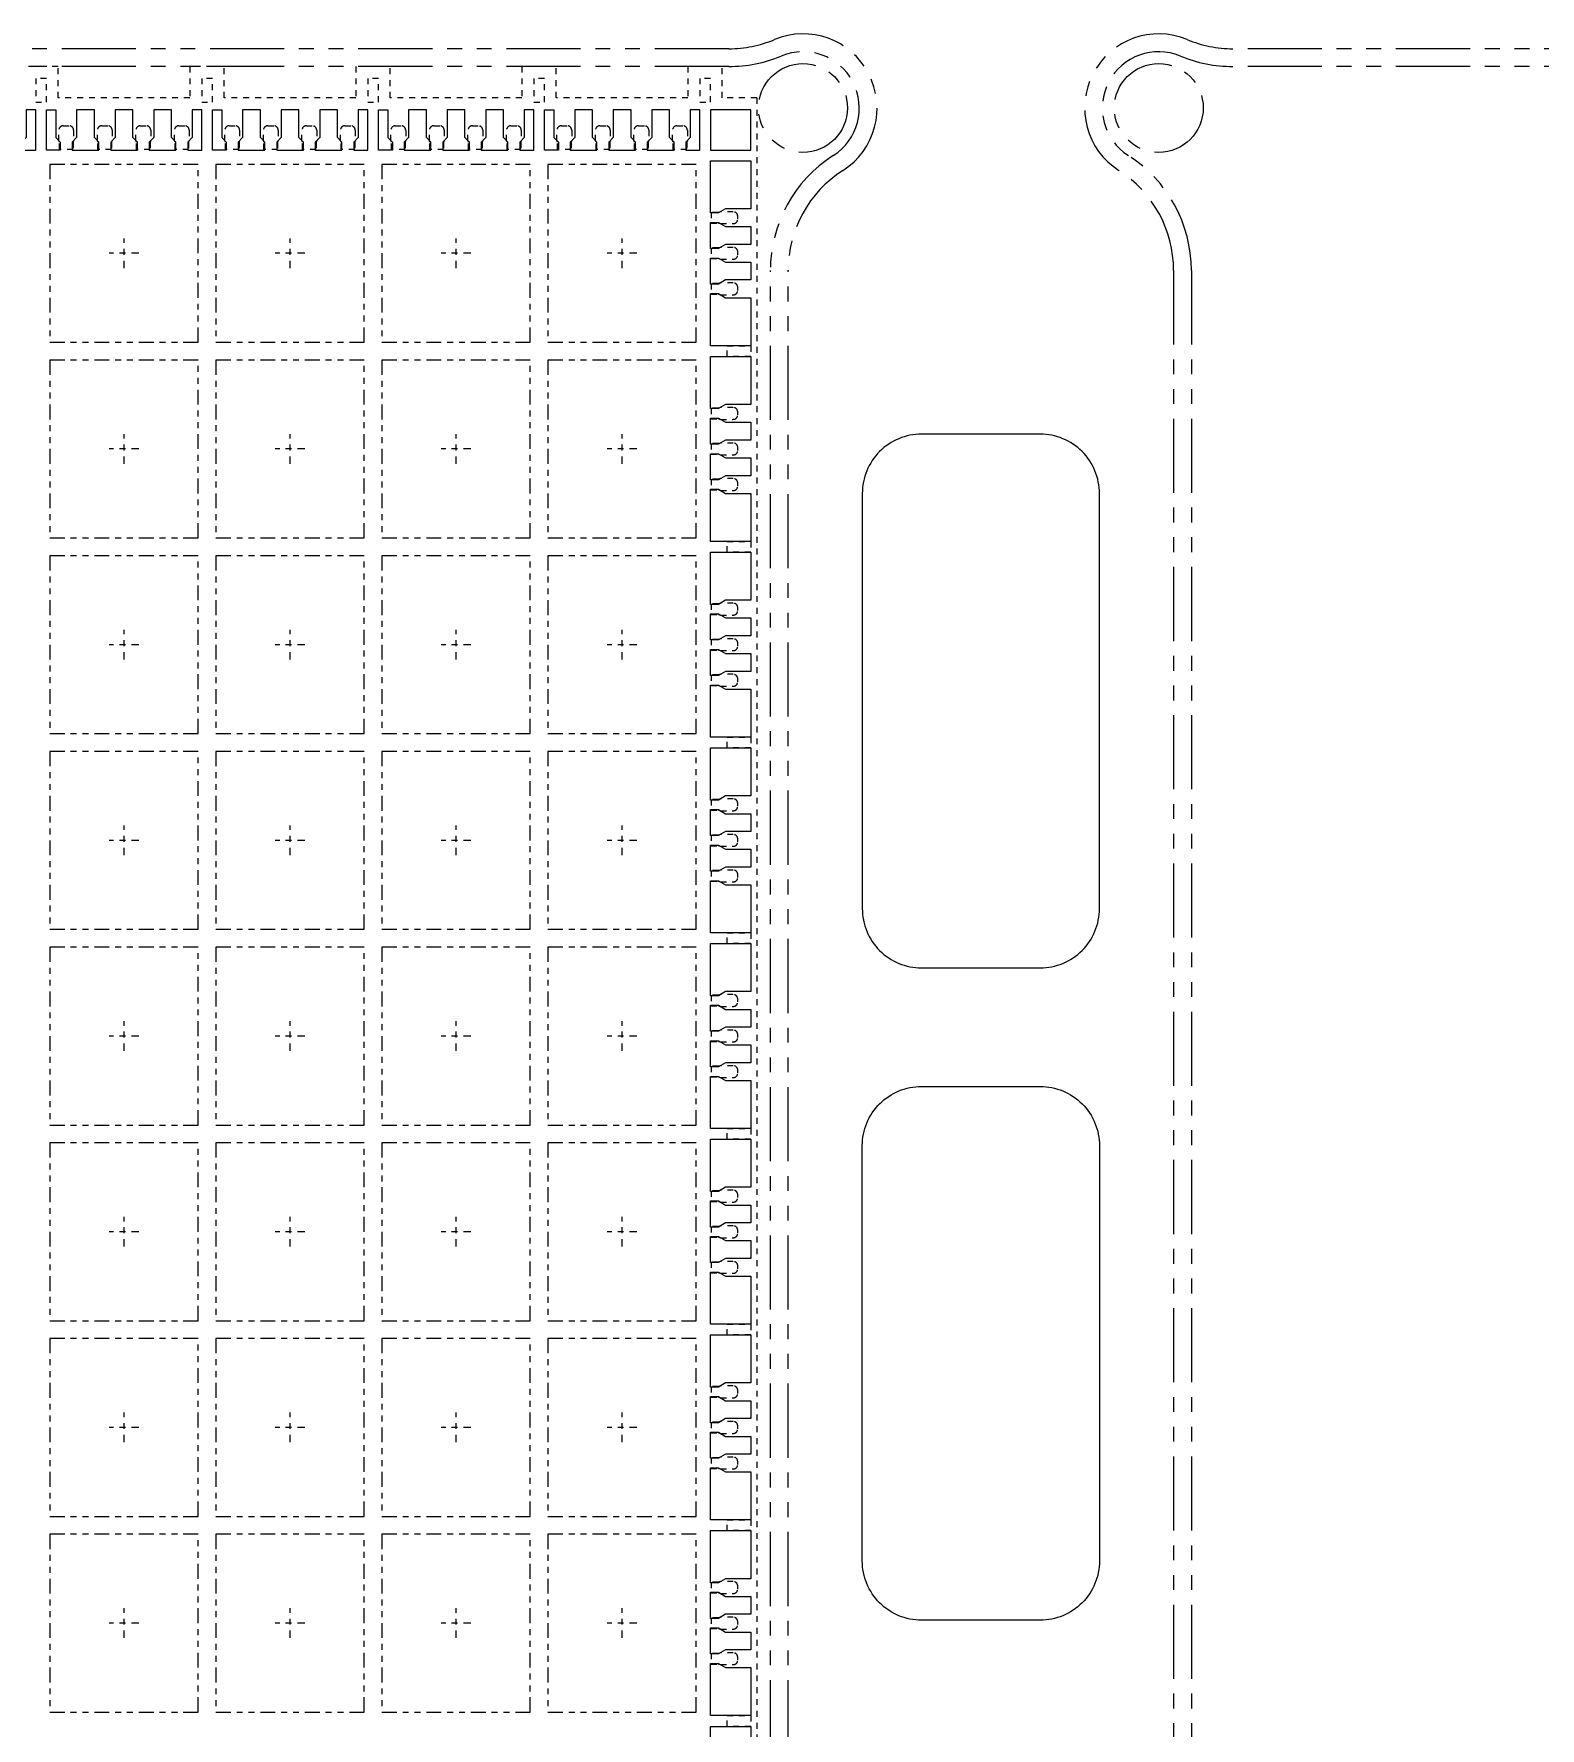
# Model space of a CAD drawing. Extents: x -335 to -11, y -372 to -1.
# Drawn here: x -248.51 to -223.1, y -103.14 to -74.57 of the extents above; entities that cross this region are included whole.
import ezdxf

# ---------------------------------------------------------------- set-up
doc = ezdxf.new("R2010")
doc.units = 0
doc.header["$MEASUREMENT"] = 0
for name, pattern in [('CENTERX2', [4, 2.5, -0.5, 0.5, -0.5]), ('HIDDEN', [0.375, 0.25, -0.125]), ('PHANTOM', [2.5, 1.25, -0.25, 0.25, -0.25, 0.25, -0.25])]:
    doc.linetypes.add(name, pattern=pattern)
doc.layers.add('1', color=7, linetype='CONTINUOUS')
doc.layers.add('1D', color=4, linetype='CONTINUOUS')

msp = doc.modelspace()

# ---------------------------------------------------------------- linework, layer by layer
at = {"layer": '1'}
for points in [[(-248.636, -75.85), (-248.636, -76.32), (-248.711, -76.395), (-248.711, -76.53), (-248.476, -76.53), (-248.476, -75.85)], [(-248.061, -76.53), (-248.296, -76.53), (-248.296, -75.85), (-248.136, -75.85), (-248.136, -76.32), (-248.061, -76.395)], [(-247.486, -75.85), (-247.786, -75.85), (-247.786, -76.32), (-247.861, -76.395), (-247.861, -76.53), (-247.411, -76.53), (-247.411, -76.395), (-247.486, -76.32)], [(-246.836, -75.85), (-247.136, -75.85), (-247.136, -76.32), (-247.211, -76.395), (-247.211, -76.53), (-246.761, -76.53), (-246.761, -76.395), (-246.836, -76.32)], [(-246.561, -76.395), (-246.561, -76.53), (-246.111, -76.53), (-246.111, -76.395), (-246.186, -76.32), (-246.186, -75.85), (-246.486, -75.85), (-246.486, -76.32)], [(-245.836, -75.85), (-245.836, -76.32), (-245.911, -76.395), (-245.911, -76.53), (-245.676, -76.53), (-245.676, -75.85)], [(-245.261, -76.53), (-245.496, -76.53), (-245.496, -75.85), (-245.336, -75.85), (-245.336, -76.32), (-245.261, -76.395)], [(-244.686, -75.85), (-244.986, -75.85), (-244.986, -76.32), (-245.061, -76.395), (-245.061, -76.53), (-244.611, -76.53), (-244.611, -76.395), (-244.686, -76.32)], [(-244.036, -75.85), (-244.336, -75.85), (-244.336, -76.32), (-244.411, -76.395), (-244.411, -76.53), (-243.961, -76.53), (-243.961, -76.395), (-244.036, -76.32)], [(-243.761, -76.395), (-243.761, -76.53), (-243.311, -76.53), (-243.311, -76.395), (-243.386, -76.32), (-243.386, -75.85), (-243.686, -75.85), (-243.686, -76.32)], [(-243.036, -75.85), (-243.036, -76.32), (-243.111, -76.395), (-243.111, -76.53), (-242.876, -76.53), (-242.876, -75.85)], [(-242.461, -76.53), (-242.696, -76.53), (-242.696, -75.85), (-242.536, -75.85), (-242.536, -76.32), (-242.461, -76.395)], [(-241.886, -75.85), (-242.186, -75.85), (-242.186, -76.32), (-242.261, -76.395), (-242.261, -76.53), (-241.811, -76.53), (-241.811, -76.395), (-241.886, -76.32)], [(-241.236, -75.85), (-241.536, -75.85), (-241.536, -76.32), (-241.611, -76.395), (-241.611, -76.53), (-241.161, -76.53), (-241.161, -76.395), (-241.236, -76.32)], [(-240.961, -76.395), (-240.961, -76.53), (-240.511, -76.53), (-240.511, -76.395), (-240.586, -76.32), (-240.586, -75.85), (-240.886, -75.85), (-240.886, -76.32)], [(-240.236, -75.85), (-240.236, -76.32), (-240.311, -76.395), (-240.311, -76.53), (-240.076, -76.53), (-240.076, -75.85)], [(-239.661, -76.53), (-239.896, -76.53), (-239.896, -75.85), (-239.736, -75.85), (-239.736, -76.32), (-239.661, -76.395)], [(-239.086, -75.85), (-239.386, -75.85), (-239.386, -76.32), (-239.461, -76.395), (-239.461, -76.53), (-239.011, -76.53), (-239.011, -76.395), (-239.086, -76.32)], [(-238.436, -75.85), (-238.736, -75.85), (-238.736, -76.32), (-238.811, -76.395), (-238.811, -76.53), (-238.361, -76.53), (-238.361, -76.395), (-238.436, -76.32)], [(-238.161, -76.395), (-238.161, -76.53), (-237.711, -76.53), (-237.711, -76.395), (-237.786, -76.32), (-237.786, -75.85), (-238.086, -75.85), (-238.086, -76.32)], [(-237.436, -75.85), (-237.436, -76.32), (-237.511, -76.395), (-237.511, -76.53), (-237.276, -76.53), (-237.276, -75.85)], [(-236.844, -77.52), (-236.961, -77.59), (-237.096, -77.59), (-237.096, -76.71), (-236.416, -76.71), (-236.416, -77.52)], [(-236.844, -78.72), (-236.961, -78.79), (-237.096, -78.79), (-237.096, -78.35), (-236.961, -78.35), (-236.844, -78.42), (-236.416, -78.42), (-236.416, -78.72)], [(-237.096, -79.83), (-237.096, -78.95), (-236.961, -78.95), (-236.844, -79.02), (-236.416, -79.02), (-236.416, -79.83)], [(-236.844, -80.82), (-236.961, -80.89), (-237.096, -80.89), (-237.096, -80.01), (-236.416, -80.01), (-236.416, -80.82)], [(-236.844, -82.02), (-236.961, -82.09), (-237.096, -82.09), (-237.096, -81.65), (-236.961, -81.65), (-236.844, -81.72), (-236.416, -81.72), (-236.416, -82.02)], [(-237.096, -83.13), (-237.096, -82.25), (-236.961, -82.25), (-236.844, -82.32), (-236.416, -82.32), (-236.416, -83.13)], [(-236.844, -84.12), (-236.961, -84.19), (-237.096, -84.19), (-237.096, -83.31), (-236.416, -83.31), (-236.416, -84.12)], [(-236.844, -85.32), (-236.961, -85.39), (-237.096, -85.39), (-237.096, -84.95), (-236.961, -84.95), (-236.844, -85.02), (-236.416, -85.02), (-236.416, -85.32)], [(-237.096, -86.43), (-237.096, -85.55), (-236.961, -85.55), (-236.844, -85.62), (-236.416, -85.62), (-236.416, -86.43)], [(-236.844, -87.42), (-236.961, -87.49), (-237.096, -87.49), (-237.096, -86.61), (-236.416, -86.61), (-236.416, -87.42)], [(-236.844, -88.62), (-236.961, -88.69), (-237.096, -88.69), (-237.096, -88.25), (-236.961, -88.25), (-236.844, -88.32), (-236.416, -88.32), (-236.416, -88.62)], [(-237.096, -89.73), (-237.096, -88.85), (-236.961, -88.85), (-236.844, -88.92), (-236.416, -88.92), (-236.416, -89.73)], [(-236.844, -90.72), (-236.961, -90.79), (-237.096, -90.79), (-237.096, -89.91), (-236.416, -89.91), (-236.416, -90.72)], [(-236.844, -91.92), (-236.961, -91.99), (-237.096, -91.99), (-237.096, -91.55), (-236.961, -91.55), (-236.844, -91.62), (-236.416, -91.62), (-236.416, -91.92)], [(-237.096, -93.03), (-237.096, -92.15), (-236.961, -92.15), (-236.844, -92.22), (-236.416, -92.22), (-236.416, -93.03)], [(-236.844, -94.02), (-236.961, -94.09), (-237.096, -94.09), (-237.096, -93.21), (-236.416, -93.21), (-236.416, -94.02)], [(-236.844, -95.22), (-236.961, -95.29), (-237.096, -95.29), (-237.096, -94.85), (-236.961, -94.85), (-236.844, -94.92), (-236.416, -94.92), (-236.416, -95.22)], [(-237.096, -96.33), (-237.096, -95.45), (-236.961, -95.45), (-236.844, -95.52), (-236.416, -95.52), (-236.416, -96.33)], [(-236.844, -97.32), (-236.961, -97.39), (-237.096, -97.39), (-237.096, -96.51), (-236.416, -96.51), (-236.416, -97.32)], [(-236.844, -98.52), (-236.961, -98.59), (-237.096, -98.59), (-237.096, -98.15), (-236.961, -98.15), (-236.844, -98.22), (-236.416, -98.22), (-236.416, -98.52)], [(-237.096, -99.63), (-237.096, -98.75), (-236.961, -98.75), (-236.844, -98.82), (-236.416, -98.82), (-236.416, -99.63)], [(-236.844, -100.62), (-236.961, -100.69), (-237.096, -100.69), (-237.096, -99.81), (-236.416, -99.81), (-236.416, -100.62)], [(-236.844, -101.82), (-236.961, -101.89), (-237.096, -101.89), (-237.096, -101.45), (-236.961, -101.45), (-236.844, -101.52), (-236.416, -101.52), (-236.416, -101.82)], [(-237.096, -102.93), (-237.096, -102.05), (-236.961, -102.05), (-236.844, -102.12), (-236.416, -102.12), (-236.416, -102.93)], [(-236.844, -103.92), (-236.961, -103.99), (-237.096, -103.99), (-237.096, -103.11), (-236.416, -103.11), (-236.416, -103.92)]]:
    msp.add_lwpolyline(points, close=True, dxfattribs=at)
at = {"layer": '1', "linetype": 'ByBlock'}
msp.add_lwpolyline([(-236.416, -76.53), (-236.416, -75.85), (-237.096, -75.85), (-237.096, -76.53)], close=True, dxfattribs=at)
at = {"layer": '1'}
for points in [[(-237.096, -77.75), (-236.961, -77.75), (-236.844, -77.82), (-236.416, -77.82), (-236.416, -78.12), (-236.844, -78.12), (-236.961, -78.19), (-237.096, -78.19), (-237.096, -77.75)], [(-237.096, -81.05), (-236.961, -81.05), (-236.844, -81.12), (-236.416, -81.12), (-236.416, -81.42), (-236.844, -81.42), (-236.961, -81.49), (-237.096, -81.49), (-237.096, -81.05)], [(-237.096, -84.35), (-236.961, -84.35), (-236.844, -84.42), (-236.416, -84.42), (-236.416, -84.72), (-236.844, -84.72), (-236.961, -84.79), (-237.096, -84.79), (-237.096, -84.35)], [(-237.096, -87.65), (-236.961, -87.65), (-236.844, -87.72), (-236.416, -87.72), (-236.416, -88.02), (-236.844, -88.02), (-236.961, -88.09), (-237.096, -88.09), (-237.096, -87.65)], [(-237.096, -90.95), (-236.961, -90.95), (-236.844, -91.02), (-236.416, -91.02), (-236.416, -91.32), (-236.844, -91.32), (-236.961, -91.39), (-237.096, -91.39), (-237.096, -90.95)], [(-237.096, -94.25), (-236.961, -94.25), (-236.844, -94.32), (-236.416, -94.32), (-236.416, -94.62), (-236.844, -94.62), (-236.961, -94.69), (-237.096, -94.69), (-237.096, -94.25)], [(-237.096, -97.55), (-236.961, -97.55), (-236.844, -97.62), (-236.416, -97.62), (-236.416, -97.92), (-236.844, -97.92), (-236.961, -97.99), (-237.096, -97.99), (-237.096, -97.55)], [(-237.096, -100.85), (-236.961, -100.85), (-236.844, -100.92), (-236.416, -100.92), (-236.416, -101.22), (-236.844, -101.22), (-236.961, -101.29), (-237.096, -101.29), (-237.096, -100.85)]]:
    msp.add_lwpolyline(points, dxfattribs=at)
for points in [[(-231.536, -90.32, 0.414214), (-230.536, -89.32), (-230.536, -82.32, 0.414214), (-231.536, -81.32), (-233.536, -81.32, 0.414214), (-234.536, -82.32), (-234.536, -89.32, 0.414214), (-233.536, -90.32)], [(-230.536, -100.32, -0.414214), (-231.536, -101.32), (-233.536, -101.32, -0.414214), (-234.536, -100.32), (-234.536, -93.32, -0.414214), (-233.536, -92.32), (-231.536, -92.32, -0.414214), (-230.536, -93.32)]]:
    msp.add_lwpolyline(points, format="xyb", close=True, dxfattribs=at)
at = {"layer": '1D', "linetype": 'HIDDEN', "ltscale": 0.2}
for p, q in [((-245.876, -75.65), (-248.096, -75.65)), ((-243.076, -75.65), (-245.296, -75.65)), ((-240.276, -75.65), (-242.496, -75.65)), ((-237.476, -75.65), (-239.696, -75.65)), ((-236.316, -75.65), (-236.896, -75.65)), ((-236.316, -75.65), (-236.316, -136.99))]:
    msp.add_line(p, q, dxfattribs=at)
at = {"layer": '1D', "color": 2, "linetype": 'PHANTOM'}
for points in [[(-236.786, -74.82), (-290.786, -74.82, -0.09902), (-291.555, -74.666, 0.916659), (-292.709, -76.873, -0.255924), (-291.786, -78.559), (-291.786, -103.581, -0.255924), (-292.709, -105.267, 0.547723), (-292.709, -107.373, -0.255924), (-291.786, -109.059), (-291.786, -134.081, -0.255924), (-292.709, -135.767, 0.916659), (-291.555, -137.974, -0.09902), (-290.786, -137.82), (-236.786, -137.82, -0.09902), (-236.017, -137.974, 0.916659), (-234.863, -135.767, -0.255924), (-235.786, -134.081), (-235.786, -109.059, -0.255924), (-234.863, -107.373, 0.547723), (-234.863, -105.267, -0.255924), (-235.786, -103.581), (-235.786, -78.559, -0.255924), (-234.863, -76.873, 0.916659), (-236.017, -74.666, -0.09902)], [(-174.286, -74.82), (-228.286, -74.82, -0.09902), (-229.055, -74.666, 0.916659), (-230.209, -76.873, -0.255924), (-229.286, -78.559), (-229.286, -103.581, -0.255924), (-230.209, -105.267, 0.547723), (-230.209, -107.373, -0.255924), (-229.286, -109.059), (-229.286, -134.081, -0.255924), (-230.209, -135.767, 0.916659), (-229.055, -137.974, -0.09902), (-228.286, -137.82), (-174.286, -137.82, -0.09902), (-173.517, -137.974, 0.916659), (-172.363, -135.767, -0.255924), (-173.286, -134.081), (-173.286, -109.059, -0.255924), (-172.363, -107.373, 0.547723), (-172.363, -105.267, -0.255924), (-173.286, -103.581), (-173.286, -78.559, -0.255924), (-172.363, -76.873, 0.916659), (-173.517, -74.666, -0.09902)], [(-236.786, -75.12), (-290.786, -75.12, -0.09902), (-291.671, -74.943, 0.916659), (-292.548, -76.621, -0.255924), (-291.486, -78.559), (-291.486, -103.581, -0.255924), (-292.548, -105.52, 0.547723), (-292.548, -107.121, -0.255924), (-291.486, -109.059), (-291.486, -134.081, -0.255924), (-292.548, -136.02, 0.916659), (-291.671, -137.697, -0.09902), (-290.786, -137.52), (-236.786, -137.52, -0.09902), (-235.902, -137.697, 0.916659), (-235.025, -136.02, -0.255924), (-236.086, -134.081), (-236.086, -109.059, -0.255924), (-235.025, -107.121, 0.547723), (-235.025, -105.52, -0.255924), (-236.086, -103.581), (-236.086, -78.559, -0.255924), (-235.025, -76.621, 0.916659), (-235.902, -74.943, -0.09902)], [(-174.286, -75.12), (-228.286, -75.12, -0.09902), (-229.171, -74.943, 0.916659), (-230.048, -76.621, -0.255924), (-228.986, -78.559), (-228.986, -103.581, -0.255924), (-230.048, -105.52, 0.547723), (-230.048, -107.121, -0.255924), (-228.986, -109.059), (-228.986, -134.081, -0.255924), (-230.048, -136.02, 0.916659), (-229.171, -137.697, -0.09902), (-228.286, -137.52), (-174.286, -137.52, -0.09902), (-173.402, -137.697, 0.916659), (-172.525, -136.02, -0.255924), (-173.586, -134.081), (-173.586, -109.059, -0.255924), (-172.525, -107.121, 0.547723), (-172.525, -105.52, -0.255924), (-173.586, -103.581), (-173.586, -78.559, -0.255924), (-172.525, -76.621, 0.916659), (-173.402, -74.943, -0.09902)]]:
    msp.add_lwpolyline(points, format="xyb", close=True, dxfattribs=at)
at = {"layer": '1D', "linetype": 'HIDDEN', "ltscale": 0.2}
for points in [[(-248.096, -75.65), (-248.096, -75.12), (-248.676, -75.12), (-248.676, -75.65)], [(-245.296, -75.65), (-245.296, -75.12), (-245.876, -75.12), (-245.876, -75.65)], [(-242.496, -75.65), (-242.496, -75.12), (-243.076, -75.12), (-243.076, -75.65)], [(-239.696, -75.65), (-239.696, -75.12), (-240.276, -75.12), (-240.276, -75.65)], [(-236.896, -75.65), (-236.896, -75.12), (-237.476, -75.12), (-237.476, -75.65)]]:
    msp.add_lwpolyline(points, dxfattribs=at)
for points in [[(-248.476, -75.72), (-248.296, -75.72), (-248.296, -75.32), (-248.476, -75.32)], [(-245.676, -75.72), (-245.496, -75.72), (-245.496, -75.32), (-245.676, -75.32)], [(-242.876, -75.72), (-242.696, -75.72), (-242.696, -75.32), (-242.876, -75.32)], [(-240.076, -75.72), (-239.896, -75.72), (-239.896, -75.32), (-240.076, -75.32)], [(-237.276, -75.72), (-237.096, -75.72), (-237.096, -75.32), (-237.276, -75.32)], [(-236.816, -80.01), (-236.816, -79.83), (-236.416, -79.83), (-236.416, -80.01)], [(-236.816, -83.31), (-236.816, -83.13), (-236.416, -83.13), (-236.416, -83.31)], [(-236.816, -86.61), (-236.816, -86.43), (-236.416, -86.43), (-236.416, -86.61)], [(-236.816, -89.91), (-236.816, -89.73), (-236.416, -89.73), (-236.416, -89.91)], [(-236.816, -93.21), (-236.816, -93.03), (-236.416, -93.03), (-236.416, -93.21)], [(-236.816, -96.51), (-236.816, -96.33), (-236.416, -96.33), (-236.416, -96.51)], [(-236.816, -99.81), (-236.816, -99.63), (-236.416, -99.63), (-236.416, -99.81)], [(-236.816, -103.11), (-236.816, -102.93), (-236.416, -102.93), (-236.416, -103.11)]]:
    msp.add_lwpolyline(points, close=True, dxfattribs=at)
for points in [[(-247.836, -76.195), (-247.836, -76.37), (-247.846, -76.395), (-247.846, -76.395), (-247.846, -76.52), (-248.076, -76.52), (-248.076, -76.395), (-248.076, -76.395), (-248.086, -76.37), (-248.086, -76.195, -0.414214), (-248.011, -76.12), (-247.911, -76.12, -0.414214)], [(-247.186, -76.195), (-247.186, -76.37), (-247.196, -76.395), (-247.196, -76.395), (-247.196, -76.52), (-247.426, -76.52), (-247.426, -76.395), (-247.426, -76.395), (-247.436, -76.37), (-247.436, -76.195, -0.414214), (-247.361, -76.12), (-247.261, -76.12, -0.414214)], [(-246.536, -76.195), (-246.536, -76.37), (-246.546, -76.395), (-246.546, -76.395), (-246.546, -76.52), (-246.776, -76.52), (-246.776, -76.395), (-246.776, -76.395), (-246.786, -76.37), (-246.786, -76.195, -0.414214), (-246.711, -76.12), (-246.611, -76.12, -0.414214)], [(-245.886, -76.195), (-245.886, -76.37), (-245.896, -76.395), (-245.896, -76.395), (-245.896, -76.52), (-246.126, -76.52), (-246.126, -76.395), (-246.126, -76.395), (-246.136, -76.37), (-246.136, -76.195, -0.414214), (-246.061, -76.12), (-245.961, -76.12, -0.414214)], [(-245.036, -76.195), (-245.036, -76.37), (-245.046, -76.395), (-245.046, -76.395), (-245.046, -76.52), (-245.276, -76.52), (-245.276, -76.395), (-245.276, -76.395), (-245.286, -76.37), (-245.286, -76.195, -0.414214), (-245.211, -76.12), (-245.111, -76.12, -0.414214)], [(-244.386, -76.195), (-244.386, -76.37), (-244.396, -76.395), (-244.396, -76.395), (-244.396, -76.52), (-244.626, -76.52), (-244.626, -76.395), (-244.626, -76.395), (-244.636, -76.37), (-244.636, -76.195, -0.414214), (-244.561, -76.12), (-244.461, -76.12, -0.414214)], [(-243.736, -76.195), (-243.736, -76.37), (-243.746, -76.395), (-243.746, -76.395), (-243.746, -76.52), (-243.976, -76.52), (-243.976, -76.395), (-243.976, -76.395), (-243.986, -76.37), (-243.986, -76.195, -0.414214), (-243.911, -76.12), (-243.811, -76.12, -0.414214)], [(-243.086, -76.195), (-243.086, -76.37), (-243.096, -76.395), (-243.096, -76.395), (-243.096, -76.52), (-243.326, -76.52), (-243.326, -76.395), (-243.326, -76.395), (-243.336, -76.37), (-243.336, -76.195, -0.414214), (-243.261, -76.12), (-243.161, -76.12, -0.414214)], [(-242.236, -76.195), (-242.236, -76.37), (-242.246, -76.395), (-242.246, -76.395), (-242.246, -76.52), (-242.476, -76.52), (-242.476, -76.395), (-242.476, -76.395), (-242.486, -76.37), (-242.486, -76.195, -0.414214), (-242.411, -76.12), (-242.311, -76.12, -0.414214)], [(-241.586, -76.195), (-241.586, -76.37), (-241.596, -76.395), (-241.596, -76.395), (-241.596, -76.52), (-241.826, -76.52), (-241.826, -76.395), (-241.826, -76.395), (-241.836, -76.37), (-241.836, -76.195, -0.414214), (-241.761, -76.12), (-241.661, -76.12, -0.414214)], [(-240.936, -76.195), (-240.936, -76.37), (-240.946, -76.395), (-240.946, -76.395), (-240.946, -76.52), (-241.176, -76.52), (-241.176, -76.395), (-241.176, -76.395), (-241.186, -76.37), (-241.186, -76.195, -0.414214), (-241.111, -76.12), (-241.011, -76.12, -0.414214)], [(-240.286, -76.195), (-240.286, -76.37), (-240.296, -76.395), (-240.296, -76.395), (-240.296, -76.52), (-240.526, -76.52), (-240.526, -76.395), (-240.526, -76.395), (-240.536, -76.37), (-240.536, -76.195, -0.414214), (-240.461, -76.12), (-240.361, -76.12, -0.414214)], [(-239.436, -76.195), (-239.436, -76.37), (-239.446, -76.395), (-239.446, -76.395), (-239.446, -76.52), (-239.676, -76.52), (-239.676, -76.395), (-239.676, -76.395), (-239.686, -76.37), (-239.686, -76.195, -0.414214), (-239.611, -76.12), (-239.511, -76.12, -0.414214)], [(-238.786, -76.195), (-238.786, -76.37), (-238.796, -76.395), (-238.796, -76.395), (-238.796, -76.52), (-239.026, -76.52), (-239.026, -76.395), (-239.026, -76.395), (-239.036, -76.37), (-239.036, -76.195, -0.414214), (-238.961, -76.12), (-238.861, -76.12, -0.414214)], [(-238.136, -76.195), (-238.136, -76.37), (-238.146, -76.395), (-238.146, -76.395), (-238.146, -76.52), (-238.376, -76.52), (-238.376, -76.395), (-238.376, -76.395), (-238.386, -76.37), (-238.386, -76.195, -0.414214), (-238.311, -76.12), (-238.211, -76.12, -0.414214)], [(-237.486, -76.195), (-237.486, -76.37), (-237.496, -76.395), (-237.496, -76.395), (-237.496, -76.52), (-237.726, -76.52), (-237.726, -76.395), (-237.726, -76.395), (-237.736, -76.37), (-237.736, -76.195, -0.414214), (-237.661, -76.12), (-237.561, -76.12, -0.414214)], [(-236.636, -77.645, 0.414214), (-236.711, -77.57), (-236.928, -77.57), (-236.961, -77.58), (-237.086, -77.58), (-237.086, -77.76), (-236.961, -77.76), (-236.928, -77.77), (-236.711, -77.77, 0.414214), (-236.636, -77.695)], [(-236.636, -78.245, 0.414214), (-236.711, -78.17), (-236.928, -78.17), (-236.961, -78.18), (-237.086, -78.18), (-237.086, -78.36), (-236.961, -78.36), (-236.928, -78.37), (-236.711, -78.37, 0.414214), (-236.636, -78.295)], [(-236.636, -78.845, 0.414214), (-236.711, -78.77), (-236.928, -78.77), (-236.961, -78.78), (-237.086, -78.78), (-237.086, -78.96), (-236.961, -78.96), (-236.928, -78.97), (-236.711, -78.97, 0.414214), (-236.636, -78.895)], [(-236.636, -80.945, 0.414214), (-236.711, -80.87), (-236.928, -80.87), (-236.961, -80.88), (-237.086, -80.88), (-237.086, -81.06), (-236.961, -81.06), (-236.928, -81.07), (-236.711, -81.07, 0.414214), (-236.636, -80.995)], [(-236.636, -81.545, 0.414214), (-236.711, -81.47), (-236.928, -81.47), (-236.961, -81.48), (-237.086, -81.48), (-237.086, -81.66), (-236.961, -81.66), (-236.928, -81.67), (-236.711, -81.67, 0.414214), (-236.636, -81.595)], [(-236.636, -82.145, 0.414214), (-236.711, -82.07), (-236.928, -82.07), (-236.961, -82.08), (-237.086, -82.08), (-237.086, -82.26), (-236.961, -82.26), (-236.928, -82.27), (-236.711, -82.27, 0.414214), (-236.636, -82.195)], [(-236.636, -84.245, 0.414214), (-236.711, -84.17), (-236.928, -84.17), (-236.961, -84.18), (-237.086, -84.18), (-237.086, -84.36), (-236.961, -84.36), (-236.928, -84.37), (-236.711, -84.37, 0.414214), (-236.636, -84.295)], [(-236.636, -84.845, 0.414214), (-236.711, -84.77), (-236.928, -84.77), (-236.961, -84.78), (-237.086, -84.78), (-237.086, -84.96), (-236.961, -84.96), (-236.928, -84.97), (-236.711, -84.97, 0.414214), (-236.636, -84.895)], [(-236.636, -85.445, 0.414214), (-236.711, -85.37), (-236.928, -85.37), (-236.961, -85.38), (-237.086, -85.38), (-237.086, -85.56), (-236.961, -85.56), (-236.928, -85.57), (-236.711, -85.57, 0.414214), (-236.636, -85.495)], [(-236.636, -87.545, 0.414214), (-236.711, -87.47), (-236.928, -87.47), (-236.961, -87.48), (-237.086, -87.48), (-237.086, -87.66), (-236.961, -87.66), (-236.928, -87.67), (-236.711, -87.67, 0.414214), (-236.636, -87.595)], [(-236.636, -88.145, 0.414214), (-236.711, -88.07), (-236.928, -88.07), (-236.961, -88.08), (-237.086, -88.08), (-237.086, -88.26), (-236.961, -88.26), (-236.928, -88.27), (-236.711, -88.27, 0.414214), (-236.636, -88.195)], [(-236.636, -88.745, 0.414214), (-236.711, -88.67), (-236.928, -88.67), (-236.961, -88.68), (-237.086, -88.68), (-237.086, -88.86), (-236.961, -88.86), (-236.928, -88.87), (-236.711, -88.87, 0.414214), (-236.636, -88.795)], [(-236.636, -90.845, 0.414214), (-236.711, -90.77), (-236.928, -90.77), (-236.961, -90.78), (-237.086, -90.78), (-237.086, -90.96), (-236.961, -90.96), (-236.928, -90.97), (-236.711, -90.97, 0.414214), (-236.636, -90.895)], [(-236.636, -91.445, 0.414214), (-236.711, -91.37), (-236.928, -91.37), (-236.961, -91.38), (-237.086, -91.38), (-237.086, -91.56), (-236.961, -91.56), (-236.928, -91.57), (-236.711, -91.57, 0.414214), (-236.636, -91.495)], [(-236.636, -92.045, 0.414214), (-236.711, -91.97), (-236.928, -91.97), (-236.961, -91.98), (-237.086, -91.98), (-237.086, -92.16), (-236.961, -92.16), (-236.928, -92.17), (-236.711, -92.17, 0.414214), (-236.636, -92.095)], [(-236.636, -94.145, 0.414214), (-236.711, -94.07), (-236.928, -94.07), (-236.961, -94.08), (-237.086, -94.08), (-237.086, -94.26), (-236.961, -94.26), (-236.928, -94.27), (-236.711, -94.27, 0.414214), (-236.636, -94.195)], [(-236.636, -94.745, 0.414214), (-236.711, -94.67), (-236.928, -94.67), (-236.961, -94.68), (-237.086, -94.68), (-237.086, -94.86), (-236.961, -94.86), (-236.928, -94.87), (-236.711, -94.87, 0.414214), (-236.636, -94.795)], [(-236.636, -95.345, 0.414214), (-236.711, -95.27), (-236.928, -95.27), (-236.961, -95.28), (-237.086, -95.28), (-237.086, -95.46), (-236.961, -95.46), (-236.928, -95.47), (-236.711, -95.47, 0.414214), (-236.636, -95.395)], [(-236.636, -97.445, 0.414214), (-236.711, -97.37), (-236.928, -97.37), (-236.961, -97.38), (-237.086, -97.38), (-237.086, -97.56), (-236.961, -97.56), (-236.928, -97.57), (-236.711, -97.57, 0.414214), (-236.636, -97.495)], [(-236.636, -98.045, 0.414214), (-236.711, -97.97), (-236.928, -97.97), (-236.961, -97.98), (-237.086, -97.98), (-237.086, -98.16), (-236.961, -98.16), (-236.928, -98.17), (-236.711, -98.17, 0.414214), (-236.636, -98.095)], [(-236.636, -98.645, 0.414214), (-236.711, -98.57), (-236.928, -98.57), (-236.961, -98.58), (-237.086, -98.58), (-237.086, -98.76), (-236.961, -98.76), (-236.928, -98.77), (-236.711, -98.77, 0.414214), (-236.636, -98.695)], [(-236.636, -100.745, 0.414214), (-236.711, -100.67), (-236.928, -100.67), (-236.961, -100.68), (-237.086, -100.68), (-237.086, -100.86), (-236.961, -100.86), (-236.928, -100.87), (-236.711, -100.87, 0.414214), (-236.636, -100.795)], [(-236.636, -101.345, 0.414214), (-236.711, -101.27), (-236.928, -101.27), (-236.961, -101.28), (-237.086, -101.28), (-237.086, -101.46), (-236.961, -101.46), (-236.928, -101.47), (-236.711, -101.47, 0.414214), (-236.636, -101.395)], [(-236.636, -101.945, 0.414214), (-236.711, -101.87), (-236.928, -101.87), (-236.961, -101.88), (-237.086, -101.88), (-237.086, -102.06), (-236.961, -102.06), (-236.928, -102.07), (-236.711, -102.07, 0.414214), (-236.636, -101.995)]]:
    msp.add_lwpolyline(points, format="xyb", close=True, dxfattribs=at)
at = {"layer": '1D', "color": 2, "linetype": 'PHANTOM', "ltscale": 0.2}
for points in [[(-245.736, -76.77), (-248.236, -76.77), (-248.236, -79.77), (-245.736, -79.77)], [(-242.936, -76.77), (-245.436, -76.77), (-245.436, -79.77), (-242.936, -79.77)], [(-240.136, -76.77), (-242.636, -76.77), (-242.636, -79.77), (-240.136, -79.77)], [(-237.336, -76.77), (-239.836, -76.77), (-239.836, -79.77), (-237.336, -79.77)], [(-245.736, -80.07), (-248.236, -80.07), (-248.236, -83.07), (-245.736, -83.07)], [(-242.936, -80.07), (-245.436, -80.07), (-245.436, -83.07), (-242.936, -83.07)], [(-240.136, -80.07), (-242.636, -80.07), (-242.636, -83.07), (-240.136, -83.07)], [(-237.336, -80.07), (-239.836, -80.07), (-239.836, -83.07), (-237.336, -83.07)], [(-245.736, -83.37), (-248.236, -83.37), (-248.236, -86.37), (-245.736, -86.37)], [(-242.936, -83.37), (-245.436, -83.37), (-245.436, -86.37), (-242.936, -86.37)], [(-240.136, -83.37), (-242.636, -83.37), (-242.636, -86.37), (-240.136, -86.37)], [(-237.336, -83.37), (-239.836, -83.37), (-239.836, -86.37), (-237.336, -86.37)], [(-245.736, -86.67), (-248.236, -86.67), (-248.236, -89.67), (-245.736, -89.67)], [(-242.936, -86.67), (-245.436, -86.67), (-245.436, -89.67), (-242.936, -89.67)], [(-240.136, -86.67), (-242.636, -86.67), (-242.636, -89.67), (-240.136, -89.67)], [(-237.336, -86.67), (-239.836, -86.67), (-239.836, -89.67), (-237.336, -89.67)], [(-245.736, -89.97), (-248.236, -89.97), (-248.236, -92.97), (-245.736, -92.97)], [(-242.936, -89.97), (-245.436, -89.97), (-245.436, -92.97), (-242.936, -92.97)], [(-240.136, -89.97), (-242.636, -89.97), (-242.636, -92.97), (-240.136, -92.97)], [(-237.336, -89.97), (-239.836, -89.97), (-239.836, -92.97), (-237.336, -92.97)], [(-245.736, -93.27), (-248.236, -93.27), (-248.236, -96.27), (-245.736, -96.27)], [(-242.936, -93.27), (-245.436, -93.27), (-245.436, -96.27), (-242.936, -96.27)], [(-240.136, -93.27), (-242.636, -93.27), (-242.636, -96.27), (-240.136, -96.27)], [(-237.336, -93.27), (-239.836, -93.27), (-239.836, -96.27), (-237.336, -96.27)], [(-245.736, -96.57), (-248.236, -96.57), (-248.236, -99.57), (-245.736, -99.57)], [(-242.936, -96.57), (-245.436, -96.57), (-245.436, -99.57), (-242.936, -99.57)], [(-240.136, -96.57), (-242.636, -96.57), (-242.636, -99.57), (-240.136, -99.57)], [(-237.336, -96.57), (-239.836, -96.57), (-239.836, -99.57), (-237.336, -99.57)], [(-245.736, -99.87), (-248.236, -99.87), (-248.236, -102.87), (-245.736, -102.87)], [(-242.936, -99.87), (-245.436, -99.87), (-245.436, -102.87), (-242.936, -102.87)], [(-240.136, -99.87), (-242.636, -99.87), (-242.636, -102.87), (-240.136, -102.87)], [(-237.336, -99.87), (-239.836, -99.87), (-239.836, -102.87), (-237.336, -102.87)]]:
    msp.add_lwpolyline(points, close=True, dxfattribs=at)
at = {"layer": '1D', "linetype": 'CENTERX2', "ltscale": 0.05}
for points in [[(-246.736, -78.27), (-247.236, -78.27)], [(-246.986, -78.52), (-246.986, -78.02)], [(-243.936, -78.27), (-244.436, -78.27)], [(-244.186, -78.52), (-244.186, -78.02)], [(-241.136, -78.27), (-241.636, -78.27)], [(-241.386, -78.52), (-241.386, -78.02)], [(-238.336, -78.27), (-238.836, -78.27)], [(-238.586, -78.52), (-238.586, -78.02)], [(-246.986, -81.82), (-246.986, -81.32)], [(-244.186, -81.82), (-244.186, -81.32)], [(-241.386, -81.82), (-241.386, -81.32)], [(-238.586, -81.82), (-238.586, -81.32)], [(-246.736, -81.57), (-247.236, -81.57)], [(-243.936, -81.57), (-244.436, -81.57)], [(-241.136, -81.57), (-241.636, -81.57)], [(-238.336, -81.57), (-238.836, -81.57)], [(-246.986, -85.12), (-246.986, -84.62)], [(-244.186, -85.12), (-244.186, -84.62)], [(-241.386, -85.12), (-241.386, -84.62)], [(-238.586, -85.12), (-238.586, -84.62)], [(-246.736, -84.87), (-247.236, -84.87)], [(-243.936, -84.87), (-244.436, -84.87)], [(-241.136, -84.87), (-241.636, -84.87)], [(-238.336, -84.87), (-238.836, -84.87)], [(-246.986, -88.42), (-246.986, -87.92)], [(-244.186, -88.42), (-244.186, -87.92)], [(-241.386, -88.42), (-241.386, -87.92)], [(-238.586, -88.42), (-238.586, -87.92)], [(-246.736, -88.17), (-247.236, -88.17)], [(-243.936, -88.17), (-244.436, -88.17)], [(-241.136, -88.17), (-241.636, -88.17)], [(-238.336, -88.17), (-238.836, -88.17)], [(-246.986, -91.72), (-246.986, -91.22)], [(-244.186, -91.72), (-244.186, -91.22)], [(-241.386, -91.72), (-241.386, -91.22)], [(-238.586, -91.72), (-238.586, -91.22)], [(-246.736, -91.47), (-247.236, -91.47)], [(-243.936, -91.47), (-244.436, -91.47)], [(-241.136, -91.47), (-241.636, -91.47)], [(-238.336, -91.47), (-238.836, -91.47)], [(-246.986, -95.02), (-246.986, -94.52)], [(-244.186, -95.02), (-244.186, -94.52)], [(-241.386, -95.02), (-241.386, -94.52)], [(-238.586, -95.02), (-238.586, -94.52)], [(-246.736, -94.77), (-247.236, -94.77)], [(-243.936, -94.77), (-244.436, -94.77)], [(-241.136, -94.77), (-241.636, -94.77)], [(-238.336, -94.77), (-238.836, -94.77)], [(-246.986, -98.32), (-246.986, -97.82)], [(-244.186, -98.32), (-244.186, -97.82)], [(-241.386, -98.32), (-241.386, -97.82)], [(-238.586, -98.32), (-238.586, -97.82)], [(-246.736, -98.07), (-247.236, -98.07)], [(-243.936, -98.07), (-244.436, -98.07)], [(-241.136, -98.07), (-241.636, -98.07)], [(-238.336, -98.07), (-238.836, -98.07)], [(-246.986, -101.62), (-246.986, -101.12)], [(-244.186, -101.62), (-244.186, -101.12)], [(-241.386, -101.62), (-241.386, -101.12)], [(-238.586, -101.62), (-238.586, -101.12)], [(-246.736, -101.37), (-247.236, -101.37)], [(-243.936, -101.37), (-244.436, -101.37)], [(-241.136, -101.37), (-241.636, -101.37)], [(-238.336, -101.37), (-238.836, -101.37)]]:
    msp.add_lwpolyline(points, dxfattribs=at)
at = {"layer": '1D', "color": 2, "linetype": 'PHANTOM'}
for centre in [(-235.536, -75.82), (-229.536, -75.82)]:
    msp.add_circle(centre, 0.75, dxfattribs=at)

doc.saveas('drawing.dxf')
